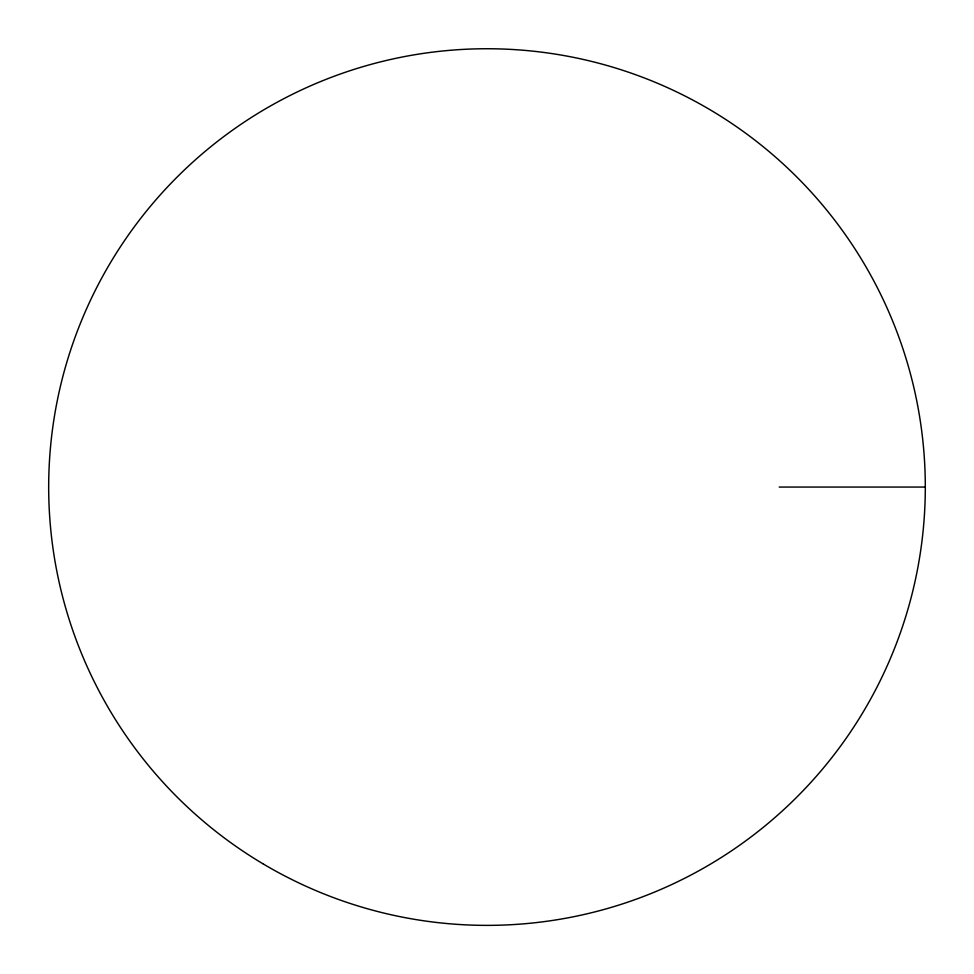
<?xml version="1.0" encoding="UTF-8"?>
<svg xmlns="http://www.w3.org/2000/svg" width="974" height="974" viewBox="0 0 974 974"><rect width="100%" height="100%" fill="white"/><g stroke="black" fill="none" stroke-linecap="round" stroke-linejoin="round"><path stroke-width="1.46" d="M779.2 487.061L925.288 487.061M263.43 864.072A438.312 438.312 0 0 0 925.276 492.162A438.312 438.312 0 0 0 272.257 104.949A438.312 438.312 0 0 0 263.43 864.072"/></g></svg>
